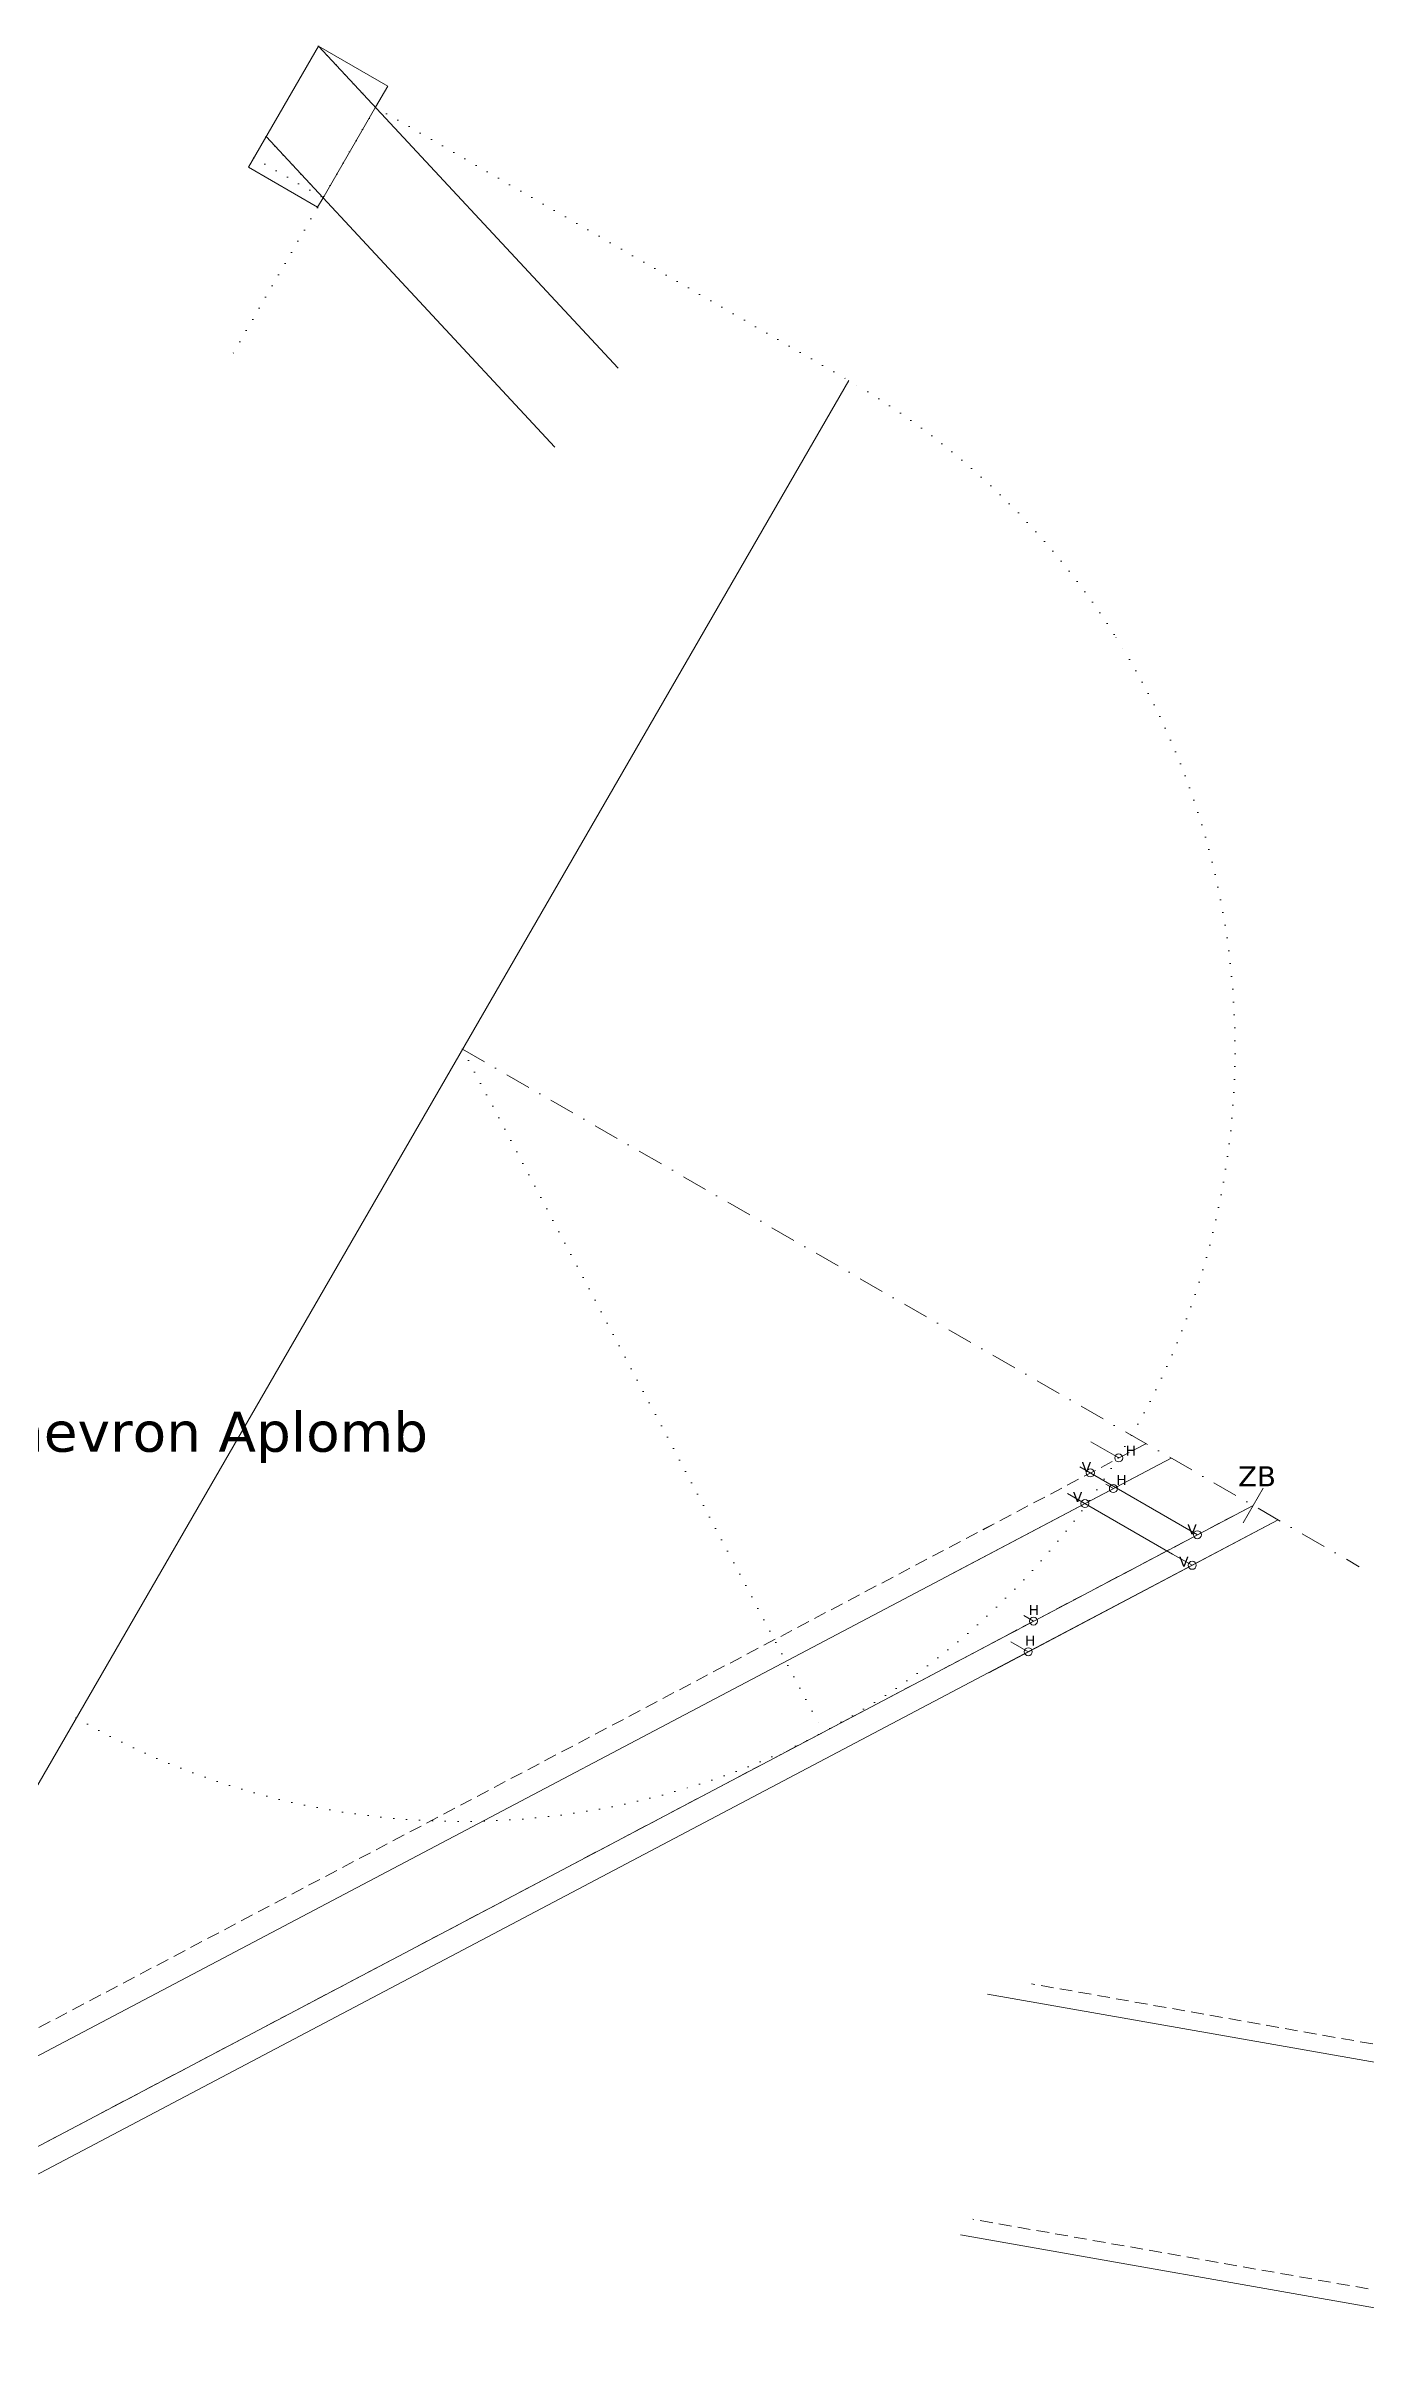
# Model space of a CAD drawing. Header units: millimetres. Extents: x -3200 to 2127, y -239 to 2121.
# Drawn here: x 791 to 1450, y -157 to 993 of the extents above; entities that cross this region are included whole.
import ezdxf

# ---------------------------------------------------------------- set-up
doc = ezdxf.new("R2010")
doc.units = ezdxf.units.MM
for name, pattern in [('DASHDOT', [25.4, 12.7, -6.35, 0, -6.35]), ('DOT', [6.35, 0, -6.35]), ('HIDDEN', [9.525, 6.35, -3.175])]:
    doc.linetypes.add(name, pattern=pattern)
for name, color, linetype, lineweight, true_color in [('0_ch_chevron', 3, 'Continuous', 0, 0x00ff00), ('0_ch_panne', 6, 'Continuous', 0, 0xff00ff), ('0_vpb_ch_aplomb', 7, 'Continuous', 0, 0xffffff), ('0_vpb_ch_devers', 7, 'Continuous', 0, 0xffffff), ('0_vue', 7, 'Continuous', 0, 0xffffff), ('1_coupe_ch_rive', 7, 'Continuous', 0, 0xffffff)]:
    doc.layers.add(name, color=color, linetype=linetype, lineweight=lineweight, true_color=true_color)
doc.styles.add('textstyle24', font='')
doc.styles.add('textstyle26', font='')
doc.styles.add('textstyle74', font='')
doc.styles.add('textstyle75', font='')
doc.styles.add('textstyle76', font='')
doc.styles.add('textstyle77', font='')
doc.styles.add('textstyle80', font='')
doc.styles.add('textstyle81', font='')
doc.styles.add('textstyle82', font='')
doc.styles.add('textstyle83', font='')
doc.styles.get('textstyle24').set_extended_font_data('DejaVu Sans')
doc.styles.get('textstyle26').set_extended_font_data('DejaVu Sans')
doc.styles.get('textstyle74').set_extended_font_data('DejaVu Sans')
doc.styles.get('textstyle75').set_extended_font_data('DejaVu Sans')
doc.styles.get('textstyle76').set_extended_font_data('DejaVu Sans')
doc.styles.get('textstyle77').set_extended_font_data('DejaVu Sans')
doc.styles.get('textstyle80').set_extended_font_data('DejaVu Sans')
doc.styles.get('textstyle81').set_extended_font_data('DejaVu Sans')
doc.styles.get('textstyle82').set_extended_font_data('DejaVu Sans')
doc.styles.get('textstyle83').set_extended_font_data('DejaVu Sans')

msp = doc.modelspace()

# ---------------------------------------------------------------- linework, layer by layer
at = {"layer": '0_ch_chevron'}
for p, q in [((927, 992.7), (1076.7, 831.7)), ((900.8, 947.4), (1045.2, 792.1)), ((1353.1, 286.8), (674.1, -71.5)), ((1406.6, 255.9), (625, -156.6))]:
    msp.add_line(p, q, dxfattribs=at)
at = {"layer": '0_ch_chevron', "linetype": 'DOT'}
msp.add_line((894.7, 936.8), (929.3, 916.8), dxfattribs=at)
at = {"layer": '0_ch_chevron', "linetype": 'HIDDEN'}
for p, q in [((1340.5, 294), (685.7, -51.5)), ((1394, 263.1), (636.6, -136.6))]:
    msp.add_line(p, q, dxfattribs=at)
at = {"layer": '0_ch_panne', "linetype": 'HIDDEN'}
for p, q in [((1491.3, -12.7), (1283.3, 24)), ((1470.3, -131.8), (1254, -93.7))]:
    msp.add_line(p, q, dxfattribs=at)
at = {"layer": '0_ch_panne'}
for p, q in [((1489.7, -21.4), (1261.3, 18.9)), ((1468.8, -140.5), (1247.9, -101.5))]:
    msp.add_line(p, q, dxfattribs=at)
at = {"layer": '0_vpb_ch_aplomb'}
for p, q in [((927, 992.7), (892, 932.1)), ((927, 992.7), (961.6, 972.7)), ((961.6, 972.7), (955.5, 962.1)), ((955.5, 962.1), (929.3, 916.8)), ((892, 932.1), (926.6, 912.1)), ((926.6, 912.1), (929.3, 916.8))]:
    msp.add_line(p, q, dxfattribs=at)
at = {"layer": '0_vpb_ch_aplomb', "linetype": 'DOT'}
for p, q in [((955.5, 962.1), (883.4, 837.4)), ((955.5, 962.1), (1192, 825.5)), ((999, 491.2), (1179.2, 149.8))]:
    msp.add_line(p, q, dxfattribs=at)
for start, end in [(32.4981, 60), (240, 32.4981)]:
    msp.add_arc((999, 491.2), 386, start, end, dxfattribs=at)
at = {"layer": '0_vpb_ch_devers', "linetype": 'DOT'}
for p, q in [((927, 992.7), (955.5, 962.1)), ((900.8, 947.4), (929.3, 916.8))]:
    msp.add_line(p, q, dxfattribs=at)
at = {"layer": '0_vue', "color": 1, "true_color": 0xff0000}
msp.add_line((1192, 825.5), (625, -156.6), dxfattribs=at)
at = {"layer": '0_vue', "linetype": 'DASHDOT'}
msp.add_line((999, 491.2), (1447.1, 232.5), dxfattribs=at)
at = {"layer": '0_vue', "linetype": 'HIDDEN'}
for p, q in [((1340.5, 294), (1247.1, 244.7)), ((1394, 263.1), (1261.6, 193.3))]:
    msp.add_line(p, q, dxfattribs=at)
at = {"layer": '0_vue'}
for p, q in [((1353.1, 286.8), (1242.8, 228.6)), ((1389, 254.5), (1399, 271.8)), ((1394, 263.1), (636.6, -136.6)), ((1406.6, 255.9), (1261.9, 179.5))]:
    msp.add_line(p, q, dxfattribs=at)
at = {"layer": '1_coupe_ch_rive'}
for p, q in [((1313, 294.9), (1326.9, 286.9)), ((1307.4, 282.4), (1366.2, 248.5)), ((1301.3, 269.1), (1318.3, 259.3)), ((1320.5, 273.7), (1324.2, 271.6)), ((1318.3, 259.3), (1353.8, 238.8)), ((1353.8, 238.8), (1363.6, 233.2)), ((1279.4, 208.1), (1284.3, 205.3)), ((1273, 195), (1281.7, 190))]:
    msp.add_line(p, q, dxfattribs=at)
for centre in [(1326.9, 286.9), (1312.7, 279.4), (1310, 264.1), (1324.2, 271.6), (1366.2, 248.5), (1363.6, 233.2), (1284.3, 205.3), (1281.7, 190)]:
    msp.add_circle(centre, 2, dxfattribs=at)

# ---------------------------------------------------------------- texts
at = {"layer": '0_vue', "char_height": 4, "attachment_point": 1}
for s, insert, style in [('\\H20;Chevron Aplomb', (753.2, 310), 'textstyle26'), ('\\H10;ZB', (1386.6, 282.7), 'textstyle24')]:
    msp.add_mtext(s, dxfattribs=dict(at, insert=insert, style=style))
at = {"layer": '1_coupe_ch_rive', "char_height": 4, "attachment_point": 1}
for s, insert, style in [('\\H5;H', (1330.3, 293), 'textstyle83'), ('\\H5;V', (1308.4, 284.8), 'textstyle74'), ('\\H5;H', (1325.7, 278.4), 'textstyle82'), ('\\H5;V', (1304, 269.9), 'textstyle75'), ('\\H5;V', (1361.2, 253.7), 'textstyle76'), ('\\H5;V', (1357.1, 237.5), 'textstyle77'), ('\\H5;H', (1281.9, 213.4), 'textstyle80'), ('\\H5;H', (1280.1, 198.1), 'textstyle81')]:
    msp.add_mtext(s, dxfattribs=dict(at, insert=insert, style=style))

doc.saveas('drawing.dxf')
